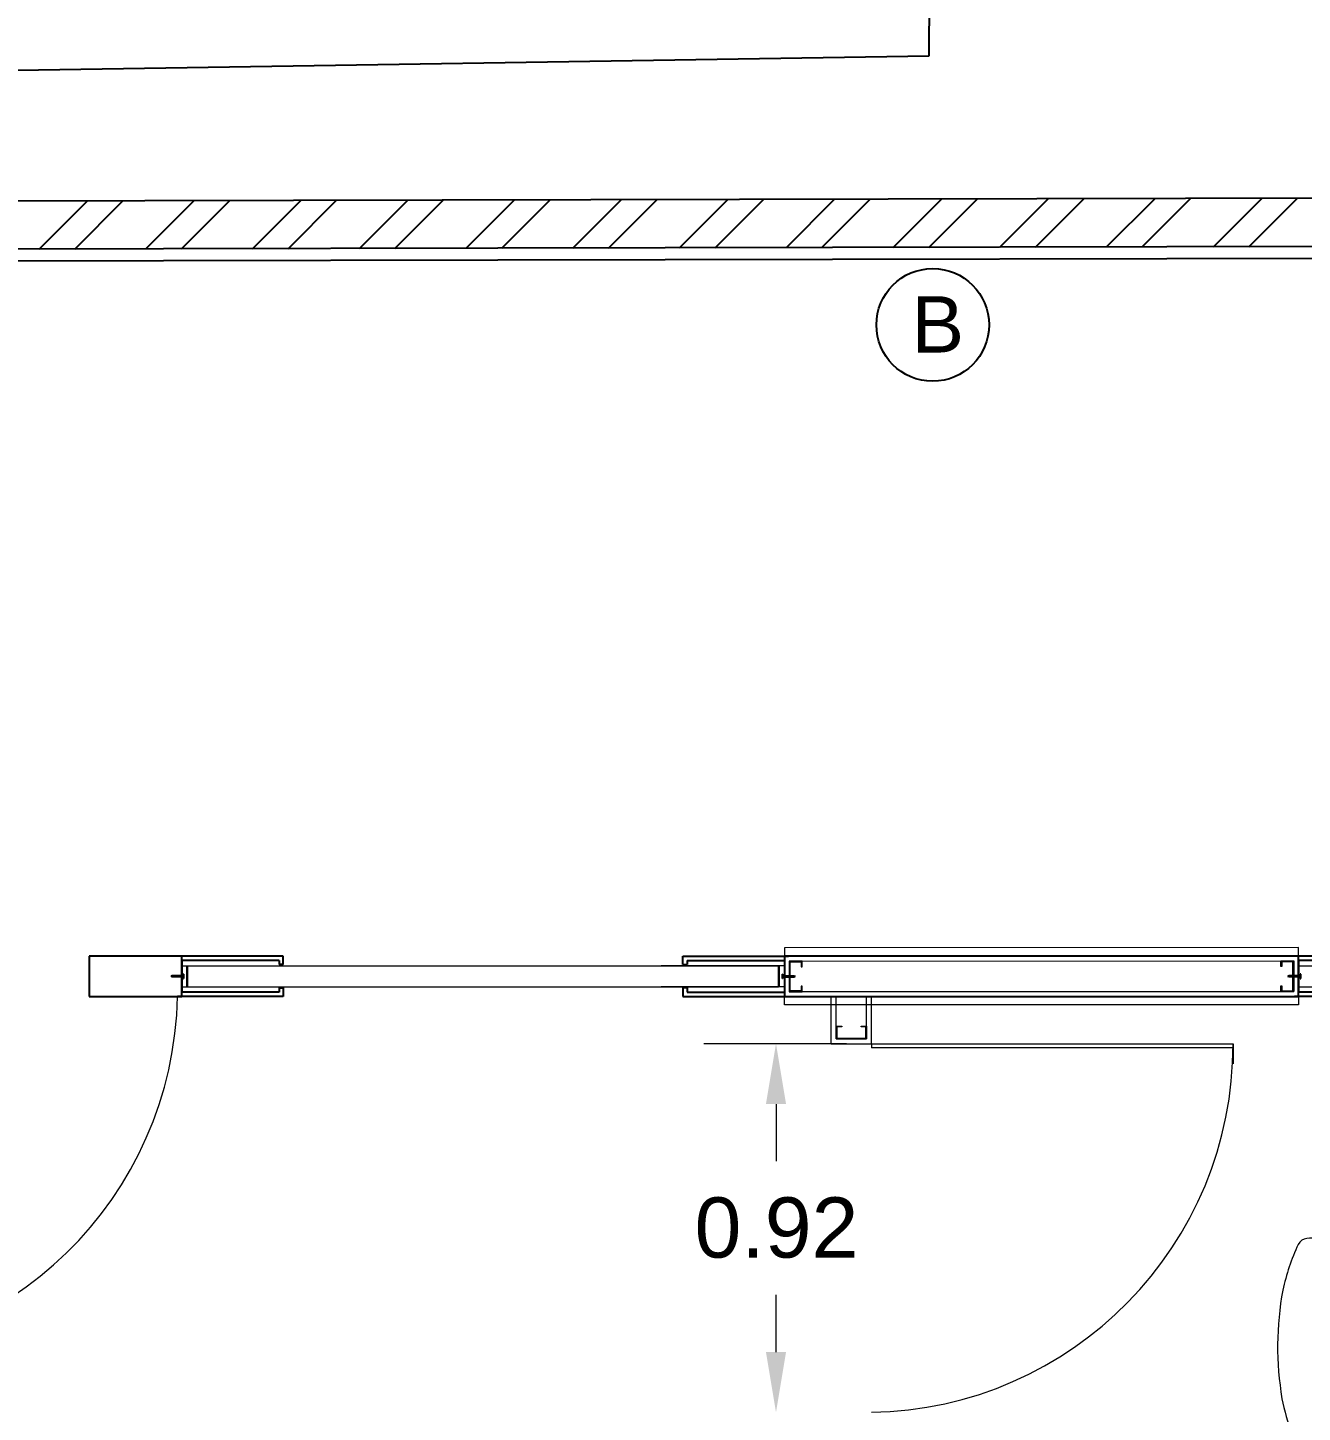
# Model space of a CAD drawing. Header units: inches. Extents: x 54 to 199, y 70 to 109.
# Drawn here: x 137.124 to 140.297, y 75.164 to 78.61 of the extents above; entities that cross this region are included whole.
import ezdxf
from ezdxf.enums import TextEntityAlignment as Align

# ---------------------------------------------------------------- set-up
doc = ezdxf.new("R2010")
doc.units = ezdxf.units.IN
doc.header["$MEASUREMENT"] = 0
for name, color, linetype, lineweight in [('21212-FC-A-XREF-FIRST FLOOR PLAN-REV-31-10-12$0$Solid-Wood-Timber-EEE', 44, 'Continuous', 15), ('21212-FC-A-XREF-GROUND FLOOR PLAN-REV-31-10-12$0$Channels-EEE', 252, 'Continuous', 5), ('21212-FC-A-XREF-GROUND FLOOR PLAN-REV-31-10-12$0$GB-Wall-Cladding-EEE', 1, 'Continuous', 15), ('DIM-IN-AR', 251, 'Continuous', 5), ('FURN-LIGHT-EEE', 2, 'Continuous', 18), ('GLASS-EEE', 140, 'Continuous', 5)]:
    doc.layers.add(name, color=color, linetype=linetype, lineweight=lineweight)
for name, color, linetype in [('A2- Plans$0$WALL-AR', 7, 'Continuous'), ('FINISH-AR', 252, 'Continuous'), ('HATCH-AR', 251, 'Continuous'), ('WALL-AR', 7, 'Continuous'), ('WOOD-EEE', 37, 'Continuous')]:
    doc.layers.add(name, color=color, linetype=linetype)
doc.layers.add('GOLDCLADDING', color=7, linetype='Continuous', true_color=0xffc20a)
doc.styles.add('ROMANS', font='romans.shx')
doc.styles.get("Standard").update_dxf_attribs({"font": 'arial.ttf'})

# ---------------------------------------------------------------- blocks, each defined once
blk = doc.blocks.new('GRWRFHRH')
at = {"color": 252}
for p, q in [((-2.2174, 3.6297), (-2.4805, 3.6297)), ((-2.47, 3.6192), (-2.47, 3.5403)), ((-2.2279, 3.6192), (-2.47, 3.6192)), ((-2.2279, 3.6192), (-2.2279, 3.6087)), ((-2.2174, 3.6087), (-2.2174, 3.6297)), ((-1.2227, 3.6087), (-1.2227, 3.6297)), ((-1.2227, 3.6297), (-0.9595, 3.6297)), ((-1.2121, 3.6192), (-0.97, 3.6192)), ((-1.2121, 3.6192), (-1.2121, 3.6087)), ((-0.97, 3.6192), (-0.97, 3.5403)), ((0.5624, 3.6293), (0.2993, 3.6293)), ((0.3098, 3.6188), (0.3098, 3.5399)), ((0.5519, 3.6188), (0.3098, 3.6188)), ((-2.4648, 3.5853), (-2.466, 3.5853)), ((-2.466, 3.5853), (-2.466, 3.5741)), ((-2.4648, 3.5741), (-2.4648, 3.5853)), ((-2.4568, 3.5534), (-2.4568, 3.606)), ((-2.2174, 3.6087), (-2.2279, 3.6087)), ((-1.2227, 3.6087), (-1.2121, 3.6087)), ((-0.9832, 3.5534), (-0.9832, 3.606)), ((-0.9752, 3.5741), (-0.9752, 3.5853)), ((-0.9752, 3.5853), (-0.9741, 3.5853)), ((-0.9741, 3.5853), (-0.9741, 3.5741)), ((0.315, 3.5849), (0.3138, 3.5849)), ((0.3138, 3.5849), (0.3138, 3.5738)), ((0.315, 3.5738), (0.315, 3.5849)), ((-2.4938, 3.581), (-2.4968, 3.5797)), ((-2.4938, 3.5784), (-2.4968, 3.5797)), ((-2.466, 3.581), (-2.4938, 3.581)), ((-2.466, 3.5784), (-2.4938, 3.5784)), ((-2.466, 3.5741), (-2.4648, 3.5741)), ((-2.2279, 3.5508), (-2.2279, 3.5403)), ((-2.2279, 3.5508), (-2.2174, 3.5508)), ((-2.2174, 3.5508), (-2.2174, 3.5297)), ((-1.2227, 3.5508), (-1.2227, 3.5297)), ((-1.2121, 3.5508), (-1.2227, 3.5508)), ((-1.2121, 3.5508), (-1.2121, 3.5403)), ((-0.9741, 3.5741), (-0.9752, 3.5741)), ((-0.9741, 3.581), (-0.9463, 3.581)), ((-0.9741, 3.5784), (-0.9463, 3.5784)), ((-0.9463, 3.581), (-0.9433, 3.5797)), ((-0.9463, 3.5784), (-0.9433, 3.5797)), ((0.286, 3.5807), (0.283, 3.5793)), ((0.286, 3.578), (0.283, 3.5793)), ((0.3138, 3.5807), (0.286, 3.5807)), ((0.3138, 3.578), (0.286, 3.578)), ((0.3138, 3.5738), (0.315, 3.5738)), ((-2.2174, 3.5297), (-2.4805, 3.5297)), ((-2.2279, 3.5403), (-2.47, 3.5403)), ((-1.2227, 3.5297), (-0.9595, 3.5297)), ((-1.2121, 3.5403), (-0.97, 3.5403)), ((0.5624, 3.5293), (0.2993, 3.5293)), ((0.5519, 3.5399), (0.3098, 3.5399))]:
    blk.add_line(p, q, dxfattribs=at)
at = {"layer": '21212-FC-A-XREF-FIRST FLOOR PLAN-REV-31-10-12$0$Solid-Wood-Timber-EEE', "color": 252, "ltscale": 10}
for p, q in [((0.3098, 3.6509), (-0.97, 3.6505)), ((-0.97, 3.6505), (-0.97, 3.6297)), ((-0.97, 3.6297), (0.3098, 3.6297)), ((0.3098, 3.6297), (0.3098, 3.6509)), ((-0.97, 3.509), (-0.97, 3.5297)), ((-0.97, 3.5297), (0.3098, 3.5297)), ((0.3098, 3.5297), (0.3098, 3.5086)), ((0.3098, 3.5086), (-0.97, 3.509))]:
    blk.add_line(p, q, dxfattribs=at)
at = {"layer": '21212-FC-A-XREF-GROUND FLOOR PLAN-REV-31-10-12$0$Channels-EEE', "color": 252}
for p, q in [((-0.926, 3.6173), (-0.958, 3.6173)), ((-0.958, 3.6173), (-0.958, 3.5413)), ((-0.956, 3.5433), (-0.956, 3.6153)), ((-0.956, 3.6153), (-0.928, 3.6153)), ((-0.928, 3.6153), (-0.928, 3.6033)), ((-0.928, 3.6033), (-0.926, 3.6033)), ((-0.926, 3.6033), (-0.926, 3.6173)), ((0.2658, 3.6037), (0.2658, 3.6177)), ((0.2658, 3.6177), (0.2978, 3.6177)), ((0.2678, 3.6037), (0.2658, 3.6037)), ((0.2958, 3.6157), (0.2678, 3.6157)), ((0.2678, 3.6157), (0.2678, 3.6037)), ((0.2958, 3.5437), (0.2958, 3.6157)), ((0.2978, 3.6177), (0.2978, 3.5417)), ((-0.926, 3.5553), (-0.928, 3.5553)), ((-0.928, 3.5553), (-0.928, 3.5433)), ((-0.926, 3.5413), (-0.926, 3.5553)), ((0.2658, 3.5417), (0.2658, 3.5557)), ((0.2658, 3.5557), (0.2678, 3.5557)), ((0.2678, 3.5557), (0.2678, 3.5437)), ((-0.958, 3.5413), (-0.926, 3.5413)), ((-0.928, 3.5433), (-0.956, 3.5433)), ((0.2978, 3.5417), (0.2658, 3.5417)), ((0.2678, 3.5437), (0.2958, 3.5437)), ((-0.8414, 3.4237), (-0.8414, 3.4557)), ((-0.8414, 3.4557), (-0.8274, 3.4557)), ((-0.8274, 3.4537), (-0.8394, 3.4537)), ((-0.8394, 3.4537), (-0.8394, 3.4257)), ((-0.8274, 3.4557), (-0.8274, 3.4537)), ((-0.7794, 3.4557), (-0.7654, 3.4557)), ((-0.7794, 3.4537), (-0.7794, 3.4557)), ((-0.7674, 3.4537), (-0.7794, 3.4537)), ((-0.7674, 3.4257), (-0.7674, 3.4537)), ((-0.7654, 3.4557), (-0.7654, 3.4237)), ((-0.7654, 3.4237), (-0.8414, 3.4237)), ((-0.8394, 3.4257), (-0.7674, 3.4257))]:
    blk.add_line(p, q, dxfattribs=at)
at = {"layer": '21212-FC-A-XREF-GROUND FLOOR PLAN-REV-31-10-12$0$GB-Wall-Cladding-EEE', "color": 252, "ltscale": 3}
for p, q in [((-2.47, 3.6293), (-2.47, 3.5293)), ((-0.97, 3.6297), (0.3098, 3.6297)), ((-0.97, 3.6293), (-0.97, 3.5293)), ((0.3098, 3.6297), (0.3098, 3.5297)), ((0.3098, 3.629), (0.3098, 3.529)), ((-0.958, 3.6173), (0.2978, 3.6177)), ((-0.97, 3.5297), (-0.8534, 3.5297)), ((-0.958, 3.5417), (0.2978, 3.5417)), ((-0.8674, 3.5297), (-0.9434, 3.5297)), ((-0.8534, 3.4117), (-0.8534, 3.5297)), ((-0.8414, 3.5297), (-0.7654, 3.5297)), ((-0.8414, 3.4237), (-0.8414, 3.5297)), ((-0.7654, 3.4237), (-0.7654, 3.5297)), ((-0.7534, 3.5297), (0.3098, 3.5297)), ((-0.7534, 3.4117), (-0.7534, 3.5297)), ((-0.8534, 3.4117), (-0.7534, 3.4117)), ((-0.8414, 3.4237), (-0.7654, 3.4237))]:
    blk.add_line(p, q, dxfattribs=at)
at = {"layer": 'A2- Plans$0$WALL-AR', "color": 252}
for p, q in [((-0.6096, 5.8708), (-0.6071, 6.253)), ((-3.1675, 5.8304), (-0.6096, 5.8708))]:
    blk.add_line(p, q, dxfattribs=at)
at = {"layer": 'DIM-IN-AR', "color": 252}
for p, q in [((-0.8159, 3.4117, 0), (-1.171, 3.4117, 0)), ((-0.991, 3.2617, 0), (-0.991, 3.1197, 0)), ((-0.991, 2.6445, 0), (-0.991, 2.7865, 0))]:
    blk.add_line(p, q, dxfattribs=at)
for points in [[(-1.016, 3.2617, 0), (-0.966, 3.2617, 0), (-0.991, 3.4117, 0)], [(-1.016, 2.6445, 0), (-0.966, 2.6445, 0), (-0.991, 2.4945, 0)]]:
    blk.add_solid(points, dxfattribs=at)
at = {"layer": 'FINISH-AR', "color": 252}
blk.add_line((2.2376, 5.3696), (-4.1256, 5.3566), dxfattribs=at)
at = {"layer": 'FURN-LIGHT-EEE', "color": 252, "flags": 128}
blk.add_lwpolyline([(0.3843, 2.9275, 0.029012), (0.3305, 2.9272, 0.270173), (0.3088, 2.9122, 0.055044), (0.2704, 2.7985, 0.087483), (0.2684, 2.5284, 0.048386), (0.2939, 2.441, 0.024463), (0.3077, 2.4072, 0.288013), (0.3329, 2.3911, 0.01393), (0.3819, 2.3906, 0.23698), (0.4026, 2.4044, 0.184158), (0.4049, 2.4372, -0.019394), (0.3769, 2.5294, -0.060382), (0.3656, 2.7008, -0.079806), (0.3921, 2.8402, 0.029719), (0.4066, 2.8874, 0.17298), (0.4031, 2.9139, 0.244693)], format="xyb", close=True, dxfattribs=at)
at = {"layer": 'GLASS-EEE', "color": 252}
for p, q in [((-2.7004, 3.5907), (-2.7004, 3.5807)), ((-2.47, 3.606), (-0.9852, 3.606)), ((-2.4548, 3.5534), (-2.4548, 3.606)), ((-0.97, 3.606), (-1.2772, 3.606)), ((-0.9852, 3.5534), (-0.9852, 3.606)), ((0.3098, 3.6057), (2.2922, 3.6057)), ((-2.47, 3.5534), (-0.9852, 3.5534)), ((-0.97, 3.5534), (-1.2772, 3.5534)), ((0.3098, 3.553), (2.2922, 3.553)), ((-0.7534, 3.4117), (0.1466, 3.4117)), ((-0.7534, 3.4117), (-0.7534, 3.4017)), ((0.1466, 3.4117), (0.1466, 3.3617)), ((0.1466, 3.4017), (-0.7534, 3.4017))]:
    blk.add_line(p, q, dxfattribs=at)
for centre, radius, start, end in [((-3.399, 3.5484), 0.9187, 269.8046, 358.8361), ((-0.7683, 3.4092), 0.9149, 270.9322, 0.1572)]:
    blk.add_arc(centre, radius, start, end, dxfattribs=at)
at = {"layer": 'HATCH-AR', "color": 252, "linetype": 'Continuous'}
for p, q in [((-0.6995, 5.3936, 0), (-0.5793, 5.5138, 0)), ((-0.6109, 5.3938, 0), (-0.4907, 5.514, 0)), ((-0.4338, 5.3941, 0), (-0.3136, 5.5144, 0)), ((-0.3452, 5.3943, 0), (-0.225, 5.5146, 0)), ((-0.1681, 5.3947, 0), (-0.0478, 5.5149, 0)), ((-0.0795, 5.3949, 0), (0.0407, 5.5151, 0)), ((0.0976, 5.3952, 0), (0.2179, 5.5155, 0)), ((0.1862, 5.3954, 0), (0.3064, 5.5157, 0)), ((-2.8252, 5.3892, 0), (-2.7049, 5.5095, 0)), ((-2.7366, 5.3894, 0), (-2.6164, 5.5097, 0)), ((-2.5595, 5.3898, 0), (-2.4392, 5.51, 0)), ((-2.4709, 5.39, 0), (-2.3507, 5.5102, 0)), ((-2.2938, 5.3903, 0), (-2.1735, 5.5106, 0)), ((-2.2052, 5.3905, 0), (-2.0849, 5.5108, 0)), ((-2.0281, 5.3909, 0), (-1.9078, 5.5111, 0)), ((-1.9395, 5.3911, 0), (-1.8192, 5.5113, 0)), ((-1.7623, 5.3914, 0), (-1.6421, 5.5117, 0)), ((-1.6738, 5.3916, 0), (-1.5535, 5.5118, 0)), ((-1.4966, 5.392, 0), (-1.3764, 5.5122, 0)), ((-1.4081, 5.3921, 0), (-1.2878, 5.5124, 0)), ((-1.2309, 5.3925, 0), (-1.1107, 5.5128, 0)), ((-1.1424, 5.3927, 0), (-1.0221, 5.5129, 0)), ((-0.9652, 5.3931, 0), (-0.845, 5.5133, 0)), ((-0.8766, 5.3932, 0), (-0.7564, 5.5135, 0))]:
    blk.add_line(p, q, dxfattribs=at)
at = {"layer": 'WALL-AR', "color": 252}
for p, q in [((2.0891, 5.5193), (-3.1629, 5.5086)), ((2.2079, 5.3996), (-4.0957, 5.3866))]:
    blk.add_line(p, q, dxfattribs=at)
at = {"layer": 'WOOD-EEE', "color": 252}
for p, q in [((-2.47, 3.6297), (-2.7004, 3.6297)), ((-2.7004, 3.6297), (-2.7004, 3.5297)), ((-2.47, 3.5297), (-2.47, 3.6297)), ((0.3098, 3.6293), (-0.97, 3.6297)), ((-0.97, 3.6297), (-0.97, 3.5297)), ((0.3098, 3.5293), (0.3098, 3.6293)), ((-2.7004, 3.5297), (-2.6004, 3.5297)), ((-2.6004, 3.5297), (-2.47, 3.5297)), ((-0.97, 3.5297), (-0.87, 3.5297)), ((-0.87, 3.5297), (0.3098, 3.5293))]:
    blk.add_line(p, q, dxfattribs=at)
at = {"color": 252, "style": 'ROMANS'}
for p in [(-5.1176, 7.4592, 0), (3.1653, 4.7064, 0), (-5.1176, 4.6287, 0)]:
    blk.add_attdef('ELEV', text='', height=0.1035, dxfattribs=at).set_placement(p, align=Align.BOTTOM_LEFT)
for p in [(-5.1176, 7.3903, 0), (3.1653, 4.6376, 0), (-5.1176, 4.5599, 0)]:
    blk.add_attdef('LEVEL', text='', height=0.1035, dxfattribs=at).set_placement(p, align=Align.TOP_LEFT)
at = {"layer": 'DIM-IN-AR', "color": 252}
blk.add_text('0.92', height=0.15, dxfattribs=at).set_placement((-1.1937, 2.8794, 0))
blk = doc.blocks.new('Bels')
blk.add_circle((96.6178, 77.9572), 0.0888)
at = {"insert": (96.5845, 78.0024), "char_height": 0.0888, "attachment_point": 1}
blk.add_mtext_dynamic_manual_height_columns('B', width=0.088849, gutter_width=0.4442, heights=[0], dxfattribs=at)

msp = doc.modelspace()

# ---------------------------------------------------------------- block references
at = {"xscale": 1.578820965254879, "yscale": 1.578820965254879, "zscale": 1.578820965254879}
msp.add_blockref('Bels', (-13.165, -45.2103), dxfattribs=at)
at = {"layer": 'GOLDCLADDING'}
msp.add_blockref('GRWRFHRH', (139.9781, 72.6693, 0), dxfattribs=at)

doc.saveas('drawing.dxf')
